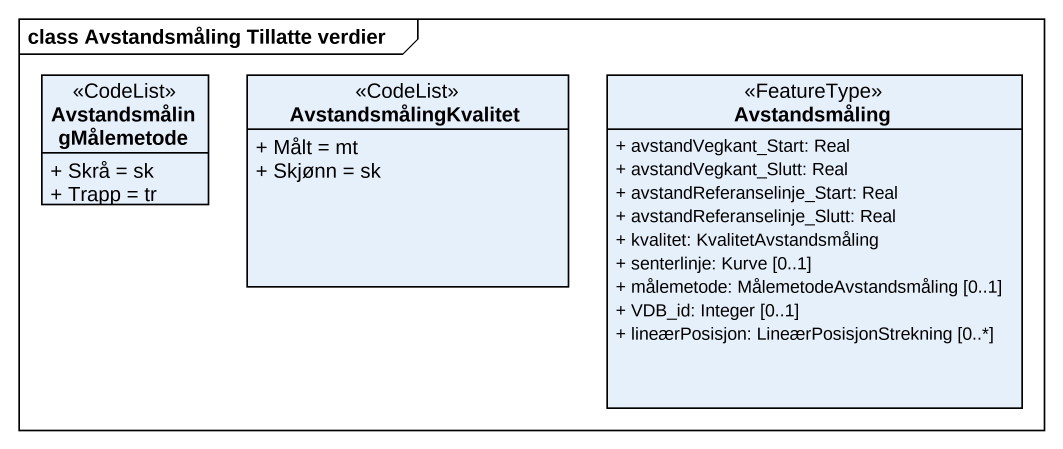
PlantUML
@startuml
mainframe class Avstandsmåling Tillatte verdier
hide circle
hide empty members
skinparam classAttributeIconSize 0
class AvstandsmålingMålemetode <<CodeList>> {
  + Skrå = sk
  + Trapp = tr
}
class AvstandsmålingKvalitet <<CodeList>> {
  + Målt = mt
  + Skjønn = sk
}
class Avstandsmåling <<FeatureType>> {
  + avstandVegkant_Start: Real
  + avstandVegkant_Slutt: Real
  + avstandReferanselinje_Start: Real
  + avstandReferanselinje_Slutt: Real
  + kvalitet: KvalitetAvstandsmåling
  + senterlinje: Kurve [0..1]
  + målemetode: MålemetodeAvstandsmåling [0..1]
  + VDB_id: Integer [0..1]
  + lineærPosisjon: LineærPosisjonStrekning [0..*]
}
@enduml
